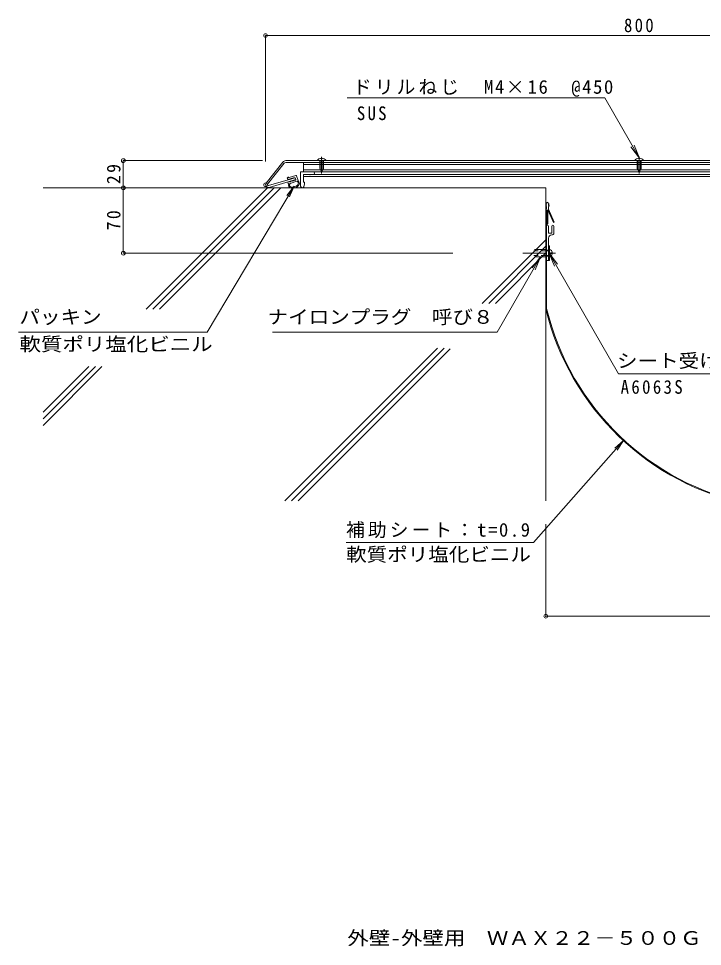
# Model space of a CAD drawing. Units: millimetres, scale not verified. Extents: x -722 to 733, y -677 to 316.
# Drawn here: x -722 to 10, y -677 to 316 of the extents above; entities that cross this region are included whole.
import ezdxf
from ezdxf.enums import TextEntityAlignment as Align

# ---------------------------------------------------------------- set-up
doc = ezdxf.new("R2010")
doc.units = ezdxf.units.MM
doc.header["$LTSCALE"] = 5
doc.header["$PDMODE"] = 32
doc.header["$PDSIZE"] = 4
doc.linetypes.add('CHAIN1', pattern=[8, 5, -1, 1, -1])
doc.linetypes.add('DASHED1', pattern=[1.8, 1.2, -0.6])
for name, color, linetype, lineweight in [('A-1', 2, 'Continuous', 9), ('A-3', 4, 'Continuous', 9), ('A-4', 7, 'Continuous', 9), ('A-5', 7, 'Continuous', 9), ('A-6', 6, 'Continuous', 5), ('A-D', 2, 'Continuous', 9), ('A-E', 4, 'Continuous', 9), ('A-F', 2, 'Continuous', 9)]:
    doc.layers.add(name, color=color, linetype=linetype, lineweight=lineweight)
doc.layers.add('F-5_F-5ﾚｲﾔ', color=2, linetype='Continuous')
doc.styles.add('ＭＳ ゴシック', font='')
doc.styles.get('ＭＳ ゴシック').set_extended_font_data('MS Gothic')

msp = doc.modelspace()

# ---------------------------------------------------------------- linework, layer by layer
at = {"layer": 'A-1'}
for p, q in [((-417.117, 152.209), (-417.117, 162.209)), ((302.883, 160.209), (-417.117, 160.209)), ((-419.617, 152.209), (-406.617, 152.209)), ((302.883, 154.209), (-417.117, 154.209)), ((302.883, 152.209), (-417.117, 152.209)), ((-410.117, 149.209), (-417.117, 149.209)), ((-417.117, 141.209), (-417.117, 149.209)), ((-410.117, 149.209), (-417.117, 149.209)), ((302.961, 149.209), (-417.117, 149.209)), ((-410.019, 148.944), (-410.216, 149.171)), ((-410.117, 149.032), (-410.117, 149.209)), ((-409.827, 148.854), (-409.117, 149.209)), ((-406.617, 149.209), (-409.117, 149.209)), ((302.883, 147.209), (-417.117, 147.209)), ((-415.917, 141.209), (-417.117, 141.209)), ((-416.797, 136.28), (-415.917, 139.232)), ((-415.917, 141.209), (-415.917, 139.232)), ((-418.235, 135.209), (-418.617, 135.209))]:
    msp.add_line(p, q, dxfattribs=at)
for centre, radius, start, end in [((-419.617, 151.709), 0.5, 90, 180), ((-409.917, 149.032), 0.2, 180, 296.56505), ((-406.617, 150.709), 1.5, 270, 90), ((-418.617, 136.709), 1.5, 180, 270), ((-418.235, 136.709), 1.5, 270, 343.39296)]:
    msp.add_arc(centre, radius, start, end, dxfattribs=at)
at = {"layer": 'A-3'}
for p, q in [((-156.063, 119.512), (-156.851, 118.724)), ((-155.639, 119.512), (-154.851, 118.724)), ((-157.601, 97.329), (-157.099, 111.747)), ((-157.099, 111.747), (-156.851, 113.006)), ((-156.851, 115.099), (-156.851, 113.006)), ((-156.803, 97.329), (-156.301, 111.508)), ((-156.301, 97.309), (-156.301, 111.508)), ((-154.851, 115.099), (-154.851, 112.099)), ((-156.803, 97.329), (-157.601, 97.329)), ((-157.6, 95.264), (-157.478, 95.379)), ((-157.577, 5.802), (-157.577, 95.264)), ((-157.478, 95.379), (-157.269, 95.579)), ((-157.269, 95.579), (-157.069, 95.783)), ((-157.069, 95.783), (-156.883, 95.995)), ((-156.883, 95.995), (-156.717, 96.217)), ((-156.717, 96.217), (-156.576, 96.452)), ((-156.702, 6.012), (-156.702, 95.334)), ((-156.685, 95.334), (-156.562, 95.448)), ((-156.576, 96.452), (-156.508, 96.596)), ((-156.562, 95.448), (-156.353, 95.648)), ((-156.508, 96.596), (-156.482, 96.659)), ((-156.482, 96.659), (-156.442, 96.772)), ((-156.442, 96.772), (-156.406, 96.886)), ((-156.406, 96.886), (-156.374, 97.003)), ((-156.374, 97.003), (-156.344, 97.121)), ((-156.353, 95.648), (-156.153, 95.852)), ((-156.344, 97.121), (-156.317, 97.24)), ((-156.317, 97.24), (-156.301, 97.309)), ((-156.153, 95.852), (-155.968, 96.064)), ((-155.968, 96.064), (-155.801, 96.286)), ((-155.801, 96.286), (-155.66, 96.521)), ((-155.66, 96.521), (-155.592, 96.665)), ((-155.592, 96.665), (-155.566, 96.728)), ((-155.566, 96.728), (-155.526, 96.841)), ((-155.526, 96.841), (-155.49, 96.955)), ((-155.49, 96.955), (-155.458, 97.072)), ((-155.458, 97.072), (-155.429, 97.19)), ((-155.429, 97.19), (-155.401, 97.309)), ((-155.401, 97.309), (-155.385, 97.378))]:
    msp.add_line(p, q, dxfattribs=at)
for points in [[(-156.851, 116.35), (-156.962, 116.209), (-157.146, 115.965), (-157.314, 115.713), (-157.453, 115.449), (-157.518, 115.288), (-157.531, 115.249), (-157.552, 115.18), (-157.571, 115.11), (-157.601, 115)], [(-156.851, 117.599), (-156.962, 117.459), (-157.146, 117.215), (-157.314, 116.963), (-157.453, 116.699), (-157.518, 116.538), (-157.531, 116.499), (-157.552, 116.43), (-157.571, 116.36), (-157.591, 116.29)], [(-156.851, 118.724), (-156.945, 118.616), (-157.104, 118.427), (-157.25, 118.232), (-157.381, 118.028), (-157.445, 117.904), (-157.47, 117.85), (-157.51, 117.754), (-157.548, 117.656), (-157.581, 117.557)], [(-155.401, 97.309), (-155.401, 111.384), (-149.252, 98.16)], [(-154.851, 118.724), (-154.757, 118.616), (-154.599, 118.427), (-154.452, 118.232), (-154.322, 118.028), (-154.258, 117.904), (-154.232, 117.85), (-154.192, 117.754), (-154.156, 117.656), (-154.121, 117.557), (-154.101, 117.5)], [(-154.851, 117.599), (-154.741, 117.459), (-154.557, 117.215), (-154.388, 116.963), (-154.25, 116.699), (-154.184, 116.538), (-154.171, 116.499), (-154.151, 116.43), (-154.131, 116.36), (-154.112, 116.29), (-154.101, 116.249)], [(-154.851, 116.35), (-154.741, 116.209), (-154.557, 115.965), (-154.388, 115.713), (-154.25, 115.449), (-154.184, 115.288), (-154.171, 115.249), (-154.151, 115.18), (-154.131, 115.11), (-154.112, 115.04), (-154.101, 114.999)], [(-154.851, 112.099), (-148.527, 98.498), (-149.252, 98.16)]]:
    msp.add_lwpolyline(points, dxfattribs=at)
for centre, radius, start, end in [((-155.851, 119.3), 0.3, 45, 135), ((-156.858, 114.789), 2.811, 89.86011, 105.33086), ((-156.858, 113.539), 2.811, 89.86011, 105.33086), ((-156.858, 112.289), 2.811, 89.86011, 105.33086), ((-154.844, 114.789), 2.811, 74.66914, 90.13989), ((-154.844, 113.539), 2.811, 74.66914, 90.13989), ((-154.844, 112.289), 2.811, 74.66914, 90.13989), ((115.48, 71.402), 280.827, 193.50893, 323.89909), ((115.48, 71.402), 279.927, 193.50893, 323.83945)]:
    msp.add_arc(centre, radius, start, end, dxfattribs=at)
at = {"layer": 'A-4'}
for p, q in [((-457.617, 298.025), (-457.617, 163.397)), ((342.383, 298.025), (-457.617, 298.025)), ((-94.457, 231.295), (-370.347, 231.295)), ((-57.322, 166.976), (-63.063, 180.834)), ((-609.965, 135.209), (-609.965, 164.209)), ((-609.965, 164.209), (-460.989, 164.209)), ((-609.965, 135.209), (-609.965, 65.209)), ((-609.965, 65.209), (-257.225, 65.209)), ((-209.684, -19.33), (-163.086, 61.381)), ((-163.086, 61.381), (-172.218, 49.481)), ((-163.086, 61.381), (-168.826, 47.523)), ((-154.079, 65.159), (-144.948, 53.259)), ((-154.079, 65.159), (-148.339, 51.301)), ((-79.566, -63.902), (-154.079, 65.159)), ((-520.351, -19.33), (-722.149, -19.33)), ((-209.684, -19.33), (-450.378, -19.33)), ((120.189, -63.902), (-79.566, -63.902)), ((-157.601, -323.28), (-157.601, -224.737)), ((-170.606, -244.358), (-371.245, -244.358)), ((342.383, -323.28), (-157.601, -323.28))]:
    msp.add_line(p, q, dxfattribs=at)
at = {"layer": 'A-4', "color": 3}
for p, q in [((-437.554, 161.454), (-455.399, 139.019)), ((-435.989, 164.209), (320.755, 164.209)), ((-454.333, 137.438), (-425.959, 145.843)), ((-425.391, 143.925), (-425.982, 145.921))]:
    msp.add_line(p, q, dxfattribs=at)
at = {"layer": 'A-4'}
msp.add_lwpolyline([(-94.457, 231.295), (-57.322, 166.976), (-66.454, 178.877)], dxfattribs=at)
at = {"layer": 'A-4', "color": 3}
for centre, radius, start, end in [((-435.989, 160.209), 4, 90, 141.5), ((-435.989, 160.209), 2, 90, 141.5), ((-454.617, 138.397), 1, 141.5, 286.5)]:
    msp.add_arc(centre, radius, start, end, dxfattribs=at)
at = {"layer": 'A-4'}
for p in [(-457.617, 298.025), (-609.965, 164.209), (-457.617, 138.397), (-609.965, 135.209), (-609.965, 65.209), (-157.601, -323.28)]:
    msp.add_point(p, dxfattribs=at)
at = {"layer": 'A-5', "color": 3}
for p, q in [((-439.119, 162.699), (-456.965, 140.264)), ((-453.765, 135.52), (-425.391, 143.925))]:
    msp.add_line(p, q, dxfattribs=at)
at = {"layer": 'A-5'}
for p, q in [((-427.199, 136.798), (-434.95, 126.991)), ((-74.23, -135.09), (-83.651, -143.305))]:
    msp.add_line(p, q, dxfattribs=at)
for points in [[(-520.351, -19.33), (-427.199, 136.798), (-432.148, 125.319)], [(-170.606, -244.358), (-74.23, -135.09), (-81.204, -145.464)]]:
    msp.add_lwpolyline(points, dxfattribs=at)
at = {"layer": 'A-5', "color": 3}
msp.add_arc((-454.617, 138.397), 3, 141.5, 286.5, dxfattribs=at)
at = {"layer": 'A-6'}
for p, q in [((-157.601, 135.209), (-695.656, 135.209)), ((-585.364, 5.387), (-455.542, 135.209)), ((-578.293, 5.387), (-448.471, 135.209)), ((-571.222, 5.387), (-441.399, 135.209)), ((-157.601, 135.209), (-157.601, -199.737)), ((-225.75, 11.447), (-157.601, 79.596)), ((-218.679, 11.447), (-157.601, 72.525)), ((-211.608, 11.447), (-157.601, 65.454)), ((-436.934, -199.737), (-273.525, -36.328)), ((-429.863, -199.737), (-266.454, -36.328)), ((-422.792, -199.737), (-260.075, -37.02)), ((-695.656, -104.905), (-646.975, -56.225)), ((-695.656, -111.976), (-639.904, -56.225)), ((-695.656, -119.047), (-632.833, -56.225))]:
    msp.add_line(p, q, dxfattribs=at)
at = {"layer": 'A-D'}
for p, q in [((-417.117, 162.209), (-168.413, 162.209)), ((-164.413, 162.209), (298.752, 162.209)), ((-420.117, 151.709), (-420.117, 136.709)), ((-399.617, 158.509), (-399.617, 158.127))]:
    msp.add_line(p, q, dxfattribs=at)
at = {"layer": 'A-E', "color": 3}
for p, q in [((-435.989, 162.209), (-417.117, 162.209)), ((-368.117, 162.209), (320.755, 162.209))]:
    msp.add_line(p, q, dxfattribs=at)
at = {"layer": 'A-E', "color": 2}
for p, q in [((-402.317, 164.498), (-402.317, 164.209)), ((-392.917, 164.498), (-402.317, 164.498)), ((-392.917, 164.209), (-402.317, 164.209)), ((-399.617, 164.209), (-399.617, 161.176)), ((-399.617, 161.176), (-399.617, 155.673)), ((-399.017, 164.209), (-399.017, 154.634)), ((-398.117, 166.689), (-398.117, 166.289)), ((-397.117, 166.289), (-398.117, 166.289)), ((-397.117, 166.689), (-397.117, 166.289)), ((-396.217, 164.209), (-396.217, 154.634)), ((-395.617, 164.209), (-395.617, 155.673)), ((-392.917, 164.498), (-392.917, 164.209)), ((-62.317, 164.498), (-62.317, 164.209)), ((-62.317, 164.498), (-52.917, 164.498)), ((-62.317, 164.209), (-52.917, 164.209)), ((-59.617, 164.209), (-59.617, 155.673)), ((-59.017, 164.209), (-59.017, 154.634)), ((-58.117, 166.689), (-58.117, 166.289)), ((-58.117, 166.289), (-57.117, 166.289)), ((-57.117, 166.689), (-57.117, 166.289)), ((-56.217, 164.209), (-56.217, 154.634)), ((-55.617, 164.209), (-55.617, 161.176)), ((-55.617, 161.176), (-55.617, 155.673)), ((-52.917, 164.498), (-52.917, 164.209)), ((-397.617, 152.209), (-399.617, 155.673)), ((-397.617, 152.209), (-395.617, 155.673)), ((-57.617, 152.209), (-59.617, 155.673)), ((-57.617, 152.209), (-55.617, 155.673))]:
    msp.add_line(p, q, dxfattribs=at)
at = {"layer": 'A-E', "color": 2, "linetype": 'CHAIN1'}
for p, q in [((-397.617, 168.115), (-397.617, 150.588)), ((-57.617, 168.115), (-57.617, 150.588))]:
    msp.add_line(p, q, dxfattribs=at)
at = {"layer": 'A-E'}
for p, q in [((-433.277, 146.428), (-434.545, 145.572)), ((-434.545, 145.572), (-433.335, 143.976)), ((-432.92, 144.256), (-433.335, 143.976)), ((-432.92, 144.256), (-431.459, 144.185)), ((-432.599, 146.316), (-432.359, 146)), ((-432.359, 146), (-425.176, 148.22)), ((-431.988, 141.779), (-431.809, 141.312)), ((-431.809, 141.312), (-430.653, 142.208)), ((-431.58, 144.671), (-431.459, 144.185)), ((-431.58, 144.671), (-430.119, 144.599)), ((-424.327, 142.141), (-431.448, 139.852)), ((-430.474, 141.741), (-430.653, 142.208)), ((-430.474, 141.741), (-429.318, 142.637)), ((-430.24, 145.085), (-430.119, 144.599)), ((-430.24, 145.085), (-428.78, 145.013)), ((-429.139, 142.17), (-429.318, 142.637)), ((-429.139, 142.17), (-427.984, 143.066)), ((-428.901, 145.499), (-428.78, 145.013)), ((-428.901, 145.499), (-427.44, 145.427)), ((-427.804, 142.599), (-427.984, 143.066)), ((-427.804, 142.599), (-426.649, 143.495)), ((-427.561, 145.913), (-427.44, 145.427)), ((-427.561, 145.913), (-426.101, 145.841)), ((-426.469, 143.028), (-426.649, 143.495)), ((-426.469, 143.028), (-425.314, 143.925)), ((-425.802, 145.343), (-425.314, 143.924)), ((-422.907, 143.076), (-424.562, 147.884))]:
    msp.add_line(p, q, dxfattribs=at)
msp.add_lwpolyline([(-433.347, 139.738), (-433.895, 141.166), (-431.988, 141.779)], dxfattribs=at)
at = {"layer": 'A-E', "color": 2}
for centre, start, end in [((-397.617, 160.609), 94.70146, 140.39801), ((-397.617, 160.609), 39.60199, 85.29808), ((-57.617, 160.609), 94.70192, 140.39801), ((-57.617, 160.609), 39.60199, 85.29854)]:
    msp.add_arc(centre, 6.1, start, end, dxfattribs=at)
at = {"layer": 'A-E'}
for centre, start, end in [((-432.88, 139.917), 201, 273.19142), ((-432.997, 146.013), 37.17761, 124), ((-425.029, 147.743), 14, 107.17989), ((-423.379, 142.914), 321.65065, 19)]:
    msp.add_arc(centre, 0.5, start, end, dxfattribs=at)
for major_axis, ratio, start_param, end_param in [((5.695, 1.961), 0.6759, 2.5789581, 6.7888544), ((4.75, 1.636), 0.6113, 2.3772415, 6.9801655)]:
    msp.add_ellipse((-427.328, 139.023), major_axis=major_axis, ratio=ratio, start_param=start_param, end_param=end_param, dxfattribs=at)
at = {"layer": 'A-F', "color": 5, "lineweight": 5}
for p, q in [((-157.601, 95.183), (-157.585, 95.167)), ((-151.563, 65.572), (-151.392, 65.743))]:
    msp.add_line(p, q, dxfattribs=at)
at = {"layer": 'A-F'}
for p, q in [((-156.701, 58.209), (-156.701, 94.209)), ((-154.701, 94.209), (-154.701, 86.709)), ((-150.951, 86.709), (-150.951, 94.209)), ((-148.951, 86.703), (-148.951, 94.209)), ((-150.951, 86.709), (-154.701, 86.709)), ((-154.701, 57.209), (-154.701, 81.209)), ((-153.701, 73.209), (-154.701, 73.209)), ((-153.701, 73.209), (-153.701, 57.209)), ((-156.701, 69.009), (-169.701, 69.009)), ((-169.701, 61.409), (-156.701, 61.409)), ((-156.701, 67.759), (-153.701, 67.759)), ((-156.701, 62.659), (-153.701, 62.659)), ((-154.701, 61.959), (-156.701, 61.959)), ((-153.701, 68.459), (-154.701, 68.459)), ((-153.701, 61.959), (-154.701, 61.959)), ((-153.701, 61.959), (-154.701, 61.959)), ((-150.801, 66.109), (-150.801, 64.309)), ((-153.701, 57.209), (-154.701, 57.209))]:
    msp.add_line(p, q, dxfattribs=at)
at = {"layer": 'A-F', "linetype": 'CHAIN1'}
msp.add_line((-182.225, 65.209), (-142.699, 65.209), dxfattribs=at)
at = {"layer": 'A-F', "linetype": 'DASHED1'}
for p, q in [((-156.701, 67.759), (-170.269, 67.759)), ((-156.701, 62.659), (-170.269, 62.659)), ((-152.435, 64.713), (-152.435, 65.705)), ((-151.285, 65.705), (-152.435, 65.705)), ((-151.285, 64.713), (-152.435, 64.713))]:
    msp.add_line(p, q, dxfattribs=at)
at = {"layer": 'A-F'}
msp.add_lwpolyline([(-153.701, 68.459), (-154.701, 68.459), (-156.701, 68.459)], dxfattribs=at)
for centre, radius, start, end in [((-155.701, 94.209), 1, 0, 180), ((-149.951, 94.209), 1, 0, 180), ((-151.201, 81.209), 3.5, 87.39308, 180), ((-150.951, 86.703), 2, 267.39302, 0), ((-153.701, 66.109), 2.9, 0, 90), ((-153.701, 64.309), 2.9, 270, 0), ((-155.701, 58.209), 1, 180, 359.29224)]:
    msp.add_arc(centre, radius, start, end, dxfattribs=at)
at = {"layer": 'A-F', "linetype": 'DASHED1'}
for centre, start, end in [((-151.285, 66.205), 270, 14.41449), ((-151.285, 64.213), 345.58551, 90)]:
    msp.add_arc(centre, 0.5, start, end, dxfattribs=at)

# ---------------------------------------------------------------- texts
at = {"layer": 'A-4', "color": 2, "style": 'ＭＳ ゴシック'}
for s, width, p in [('パッキン', 1.1, (-721.194, -14.756)), ('ナイロンプラグ\u3000呼び８', 1.1, (-455.527, -14.756)), ('軟質ポリ塩化ビニル', 1.15, (-721.194, -43.903)), ('シート受けフレーム', 1.1, (-81.346, -61.658)), ('軟質ポリ塩化ビニル', 1.1, (-371.449, -268.931))]:
    msp.add_text(s, height=14.66, dxfattribs=dict(at, width=width)).set_placement(p, align=Align.BOTTOM_LEFT)
at = {"layer": 'A-4', "color": 2, "char_height": 14.66, "attachment_point": 7, "style": 'ＭＳ ゴシック'}
for s, insert in [('\\T1.27;\\W0.9;800', (-73.867, 301.513)), ('\\T1.17;ドリルねじ\u3000M4×16\u3000@450', (-364.079, 232.554)), ('\\T1.27;\\W0.9;SUS', (-359.875, 207.348)), ('\\T1.28;\\W0.9;A6063S', (-77.445, -85.51)), ('\\T1.17;補助シート：t=0.9', (-371.449, -239.784))]:
    msp.add_mtext(s, dxfattribs=dict(at, insert=insert))
at = {"layer": 'A-4', "color": 2, "char_height": 14.66, "attachment_point": 7, "rotation": 90, "style": 'ＭＳ ゴシック'}
for s, insert in [('\\T1.27;\\W0.95;29', (-612.806, 139.084)), ('\\T1.27;\\W0.95;70', (-612.806, 89.584))]:
    msp.add_mtext(s, dxfattribs=dict(at, insert=insert))
at = {"layer": 'F-5_F-5ﾚｲﾔ', "style": 'ＭＳ ゴシック', "width": 1.15}
msp.add_text('外壁-外壁用\u3000ＷＡＸ２２－５００Ｇ', height=14.66, dxfattribs=at).set_placement((-370.105, -679.346), align=Align.BOTTOM_LEFT)

doc.saveas('drawing.dxf')
